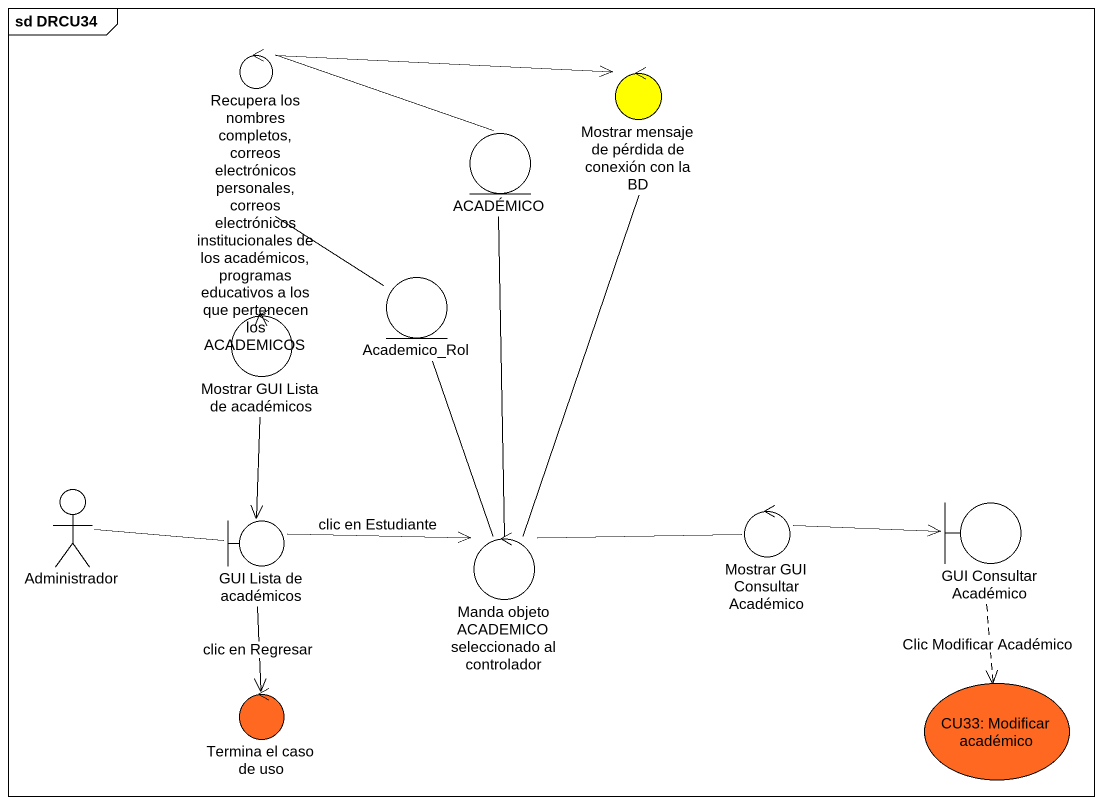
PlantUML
@startuml
mainframe sd DRCU34
control "Recupera los nombres completos, correos electrónicos personales, correos electrónicos institucionales de los académicos, programas educativos a los que pertenecen los ACADEMICOS" as Recupera_los_nombres
control "Mostrar mensaje de pérdida de conexión con la BD" as Mostrar_mensaje_de_pérdida #FFFF00
entity ACADÉMICO
control "Mostrar GUI Lista de académicos" as Mostrar_GUI_Lista_de
entity Academico_Rol
actor Administrador
control "Mostrar GUI Consultar Académico" as Mostrar_GUI_Consultar
boundary "GUI Consultar Académico" as GUI_Consultar_Académico
boundary "GUI Lista de académicos" as GUI_Lista_de_académicos
control "Manda objeto ACADEMICO seleccionado al controlador" as Manda_objeto_ACADEMICO
control "Termina el caso de uso" as Termina_el_caso_de_uso #FF6820
usecase "CU33: Modificar académico" as CU33_Modificar_académico #FF6820
Recupera_los_nombres -right-> Mostrar_mensaje_de_pérdida
Recupera_los_nombres -right- ACADÉMICO
Recupera_los_nombres --> Mostrar_GUI_Lista_de
Mostrar_mensaje_de_pérdida -- Manda_objeto_ACADEMICO
Mostrar_GUI_Lista_de --> GUI_Lista_de_académicos
Academico_Rol -up- Recupera_los_nombres
Academico_Rol -- Manda_objeto_ACADEMICO
Administrador -right- GUI_Lista_de_académicos
Mostrar_GUI_Consultar -right-> GUI_Consultar_Académico
GUI_Consultar_Académico ..> CU33_Modificar_académico : Clic Modificar Académico
GUI_Lista_de_académicos -right-> Manda_objeto_ACADEMICO : clic en Estudiante
GUI_Lista_de_académicos --> Termina_el_caso_de_uso : clic en Regresar
Manda_objeto_ACADEMICO -up- ACADÉMICO
Manda_objeto_ACADEMICO -right- Mostrar_GUI_Consultar
@enduml
